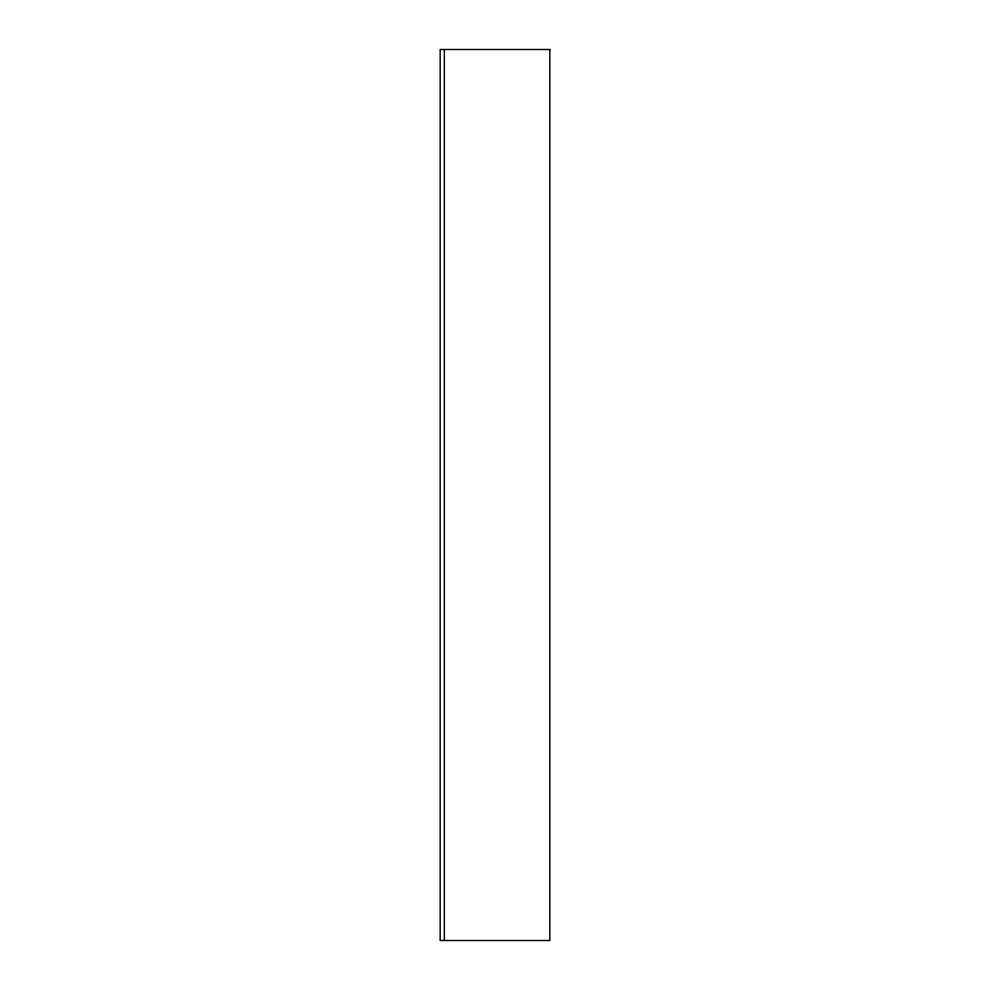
<?xml version="1.0" encoding="UTF-8"?>
<svg xmlns="http://www.w3.org/2000/svg" width="990" height="990" viewBox="0 0 990 990"><rect width="100%" height="100%" fill="white"/><g stroke="black" fill="none" stroke-linecap="round" stroke-linejoin="round"><path stroke-width="1.49" d="M444.349 49.5L444.349 940.5M549.834 49.5L440.166 49.5L440.166 940.5L549.834 940.5L549.834 49.5"/></g></svg>
